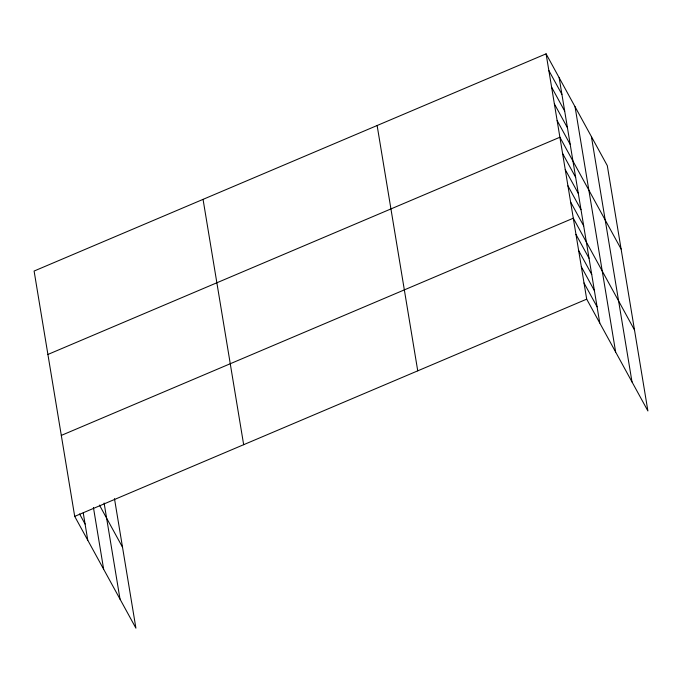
<?xml version="1.0" encoding="UTF-8"?>
<svg xmlns="http://www.w3.org/2000/svg" width="682" height="682" viewBox="0 0 682 682"><rect width="100%" height="100%" fill="white"/><g stroke="black" fill="none" stroke-linecap="round" stroke-linejoin="round"><path stroke-width="1.02" d="M546.086 53.835L586.699 299.159L647.9 410.956L607.295 165.624L546.086 53.835L34.1 271.044L74.705 516.376L135.914 628.165L114.474 498.636M47.902 354.461L559.896 137.244L621.097 249.032M61.303 435.414L573.298 218.206L634.499 329.994M74.705 516.376L586.699 299.159M548.848 70.519L561.908 94.372M551.61 87.194L564.67 111.055M554.372 103.877L567.433 127.739M557.134 120.561L570.195 144.422M562.573 153.433L575.634 177.294M565.259 169.63L578.319 193.483M567.936 185.819L580.996 209.681M570.612 202.008L583.681 225.87M575.975 234.395L589.035 258.256M578.66 250.584L591.72 274.445M581.337 266.781L594.397 290.634M584.014 282.97L597.074 306.823M99.461 505.106L122.513 547.211M79.564 513.947L85.088 524.04M591.405 136.605L632.009 381.937M575.037 106.707L615.641 352.04M559.155 77.688L599.759 323.021M377.129 125.514L417.742 370.838M203.057 199.366L243.662 444.698M104.107 503.009L120.023 599.146M93.434 507.519L103.655 569.248M83.247 512.907L87.765 540.229"/></g></svg>
